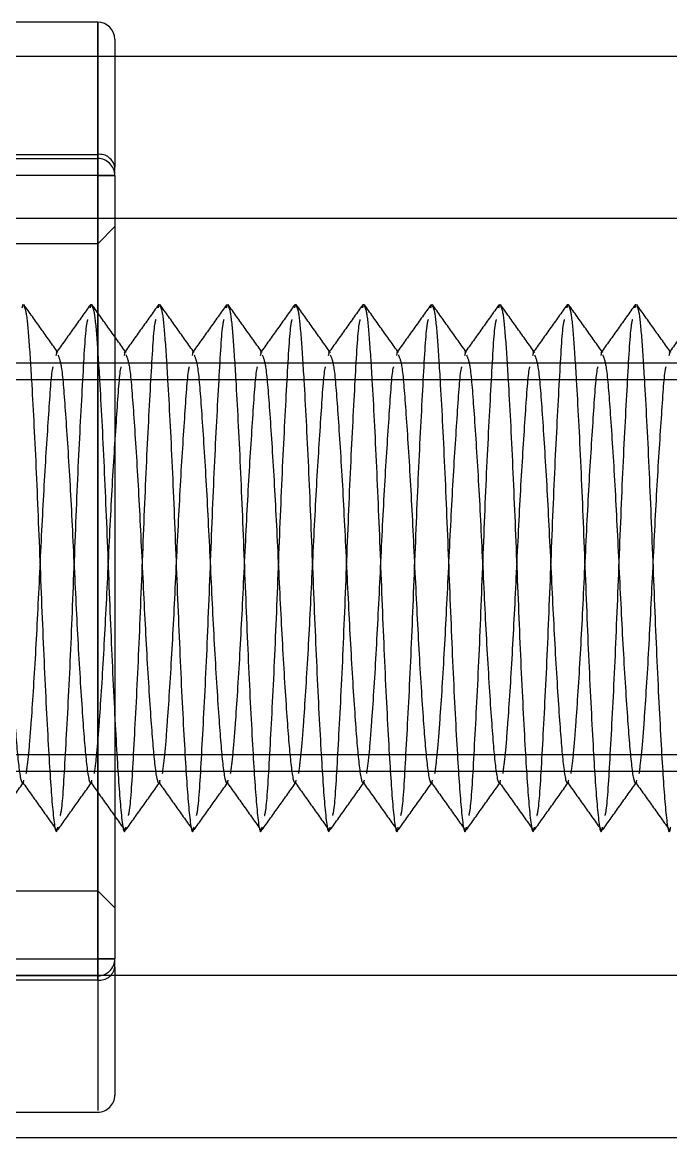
# Model space of a CAD drawing. Header units: metres. Extents: x 0 to 21025, y 0 to 14850.
# Drawn here: x 2142.85 to 2161.89, y 9342.5 to 9375.25 of the extents above; entities that cross this region are included whole.
import ezdxf

# ---------------------------------------------------------------- set-up
doc = ezdxf.new("R2010")
doc.units = ezdxf.units.M
doc.header["$LTSCALE"] = 25
doc.linetypes.add('HIDDEN2', pattern=[4.7625, 3.175, -1.5875])
doc.layers.add('SL4', color=4, linetype='Continuous')
doc.layers.add('ST1', color=7, linetype='HIDDEN2')

msp = doc.modelspace()

# ---------------------------------------------------------------- linework, layer by layer
at = {"layer": 'SL4'}
for p, q in [((2145.064, 9375.249), (2136.064, 9375.249)), ((2145.064, 9374.249), (2145.064, 9375.249)), ((2145.564, 9374.749), (2145.564, 9374.249)), ((2248.821, 9374.249), (1961.996, 9374.249)), ((2248.996, 9369.491), (1957.238, 9369.491)), ((2215.199, 9347.261), (1988.496, 9347.261)), ((2248.996, 9342.499), (1957.238, 9342.499))]:
    msp.add_line(p, q, dxfattribs=at)
msp.add_arc((2145.064, 9374.749), 0.5, 0, 90, dxfattribs=at)
at = {"layer": 'ST1'}
for p, q in [((2145.064, 9375.249), (2145.064, 9371.37)), ((2145.064, 9371.37), (2145.064, 9374.249)), ((2145.564, 9374.249), (2145.564, 9370.991)), ((2112.714, 9371.249), (2145.064, 9371.249)), ((2136.064, 9371.37), (2145.064, 9371.37)), ((2145.064, 9371.37), (2145.064, 9371.249)), ((2145.064, 9371.249), (2145.064, 9371.37)), ((2145.064, 9371.249), (2145.064, 9370.749)), ((2145.064, 9370.749), (2145.064, 9371.249)), ((2145.564, 9370.749), (2145.564, 9370.991)), ((2145.064, 9370.749), (2112.714, 9370.749)), ((2145.064, 9347.749), (2145.064, 9370.749)), ((2145.564, 9370.749), (2145.064, 9370.749)), ((2145.064, 9370.749), (2145.564, 9370.749)), ((2145.064, 9370.749), (2145.064, 9368.749)), ((2145.564, 9370.749), (2145.564, 9347.749)), ((2251.996, 9369.491), (1957.238, 9369.491)), ((2145.564, 9369.249), (2145.064, 9368.749)), ((2145.064, 9368.749), (2135.564, 9368.749)), ((2145.064, 9368.749), (2145.064, 9349.749)), ((2142.847, 9366.869), (2142.87, 9366.976)), ((2144.847, 9366.869), (2144.87, 9366.976)), ((2146.847, 9366.869), (2146.87, 9366.976)), ((2148.847, 9366.869), (2148.87, 9366.976)), ((2150.847, 9366.869), (2150.87, 9366.976)), ((2152.847, 9366.869), (2152.87, 9366.976)), ((2154.847, 9366.869), (2154.87, 9366.976)), ((2156.847, 9366.869), (2156.87, 9366.976)), ((2158.847, 9366.869), (2158.87, 9366.976)), ((2160.847, 9366.869), (2160.87, 9366.976)), ((2143.844, 9365.468), (2143.87, 9365.57)), ((2145.844, 9365.468), (2145.87, 9365.57)), ((2147.844, 9365.468), (2147.87, 9365.57)), ((2149.844, 9365.468), (2149.87, 9365.57)), ((2151.844, 9365.468), (2151.87, 9365.57)), ((2153.844, 9365.468), (2153.87, 9365.57)), ((2155.844, 9365.468), (2155.87, 9365.57)), ((2157.844, 9365.468), (2157.87, 9365.57)), ((2159.844, 9365.468), (2159.87, 9365.57)), ((2161.844, 9365.468), (2161.87, 9365.57)), ((1992.496, 9365.249), (2211.496, 9365.249)), ((2211.496, 9364.749), (1992.496, 9364.749)), ((1992.496, 9353.749), (2211.496, 9353.749)), ((2211.496, 9353.249), (1992.496, 9353.249)), ((2135.564, 9349.749), (2145.064, 9349.749)), ((2145.064, 9349.749), (2145.564, 9349.249)), ((2145.064, 9349.749), (2145.064, 9347.749)), ((2112.714, 9347.749), (2145.064, 9347.749)), ((2145.064, 9347.749), (2145.064, 9347.249)), ((2145.564, 9347.749), (2145.064, 9347.749)), ((2145.064, 9347.749), (2145.564, 9347.749)), ((2145.064, 9347.249), (2145.064, 9347.749)), ((2145.564, 9347.506), (2145.564, 9347.749)), ((2145.564, 9347.506), (2145.564, 9343.749)), ((2251.996, 9347.261), (1951.996, 9347.261)), ((2145.064, 9347.249), (2112.714, 9347.249)), ((2145.064, 9347.127), (2145.064, 9347.249)), ((2145.064, 9347.249), (2145.064, 9347.127)), ((2145.064, 9347.127), (2136.064, 9347.127)), ((2145.064, 9347.127), (2145.064, 9343.299)), ((2136.064, 9343.249), (2145.064, 9343.249))]:
    msp.add_line(p, q, dxfattribs=at)
for centre, radius, start, end in [((2145.117, 9370.921), 0.452, 8.9432, 96.7634), ((2145.064, 9370.749), 0.5, 0, 90), ((2145.064, 9347.749), 0.5, 270, 0), ((2145.117, 9347.576), 0.452, 263.2366, 351.0568), ((2145.064, 9343.749), 0.5, 270, 0)]:
    msp.add_arc(centre, radius, start, end, dxfattribs=at)
for points, knots in [([(2143.895, 9365.553), (2143.728, 9365.787), (2143.393, 9366.256), (2143.059, 9366.726), (2142.891, 9366.96)], [0, 0, 0, 0, 0.499958, 1, 1, 1, 1]), ([(2142.891, 9366.917), (2142.911, 9366.883), (2142.96, 9366.794), (2143.033, 9366.066), (2143.127, 9364.612), (2143.25, 9362.285), (2143.37, 9359.248), (2143.491, 9356.215), (2143.627, 9353.627), (2143.739, 9351.994), (2143.834, 9351.321), (2143.883, 9351.578), (2143.89, 9351.612)], [0, 0, 0, 0, 0.055573, 0.142553, 0.229074, 0.356478, 0.480628, 0.604778, 0.732181, 0.854555, 0.980855, 1, 1, 1, 1]), ([(2144.847, 9366.957), (2144.68, 9366.722), (2144.345, 9366.252), (2144.01, 9365.783), (2143.842, 9365.548)], [0, 0, 0, 0, 0.5000892, 1, 1, 1, 1]), ([(2145.895, 9365.553), (2145.728, 9365.787), (2145.393, 9366.256), (2145.059, 9366.726), (2144.891, 9366.96)], [0, 0, 0, 0, 0.4999583, 1, 1, 1, 1]), ([(2144.891, 9366.917), (2144.911, 9366.883), (2144.96, 9366.794), (2145.033, 9366.066), (2145.127, 9364.612), (2145.25, 9362.285), (2145.37, 9359.248), (2145.491, 9356.215), (2145.627, 9353.627), (2145.739, 9351.994), (2145.834, 9351.321), (2145.883, 9351.578), (2145.89, 9351.612)], [0, 0, 0, 0, 0.055573, 0.142553, 0.229074, 0.356478, 0.480628, 0.604778, 0.732181, 0.854555, 0.980855, 1, 1, 1, 1]), ([(2146.847, 9366.957), (2146.68, 9366.722), (2146.345, 9366.252), (2146.01, 9365.783), (2145.842, 9365.548)], [0, 0, 0, 0, 0.5000892, 1, 1, 1, 1]), ([(2147.895, 9365.553), (2147.728, 9365.787), (2147.393, 9366.256), (2147.059, 9366.726), (2146.891, 9366.96)], [0, 0, 0, 0, 0.499958, 1, 1, 1, 1]), ([(2146.891, 9366.917), (2146.911, 9366.883), (2146.96, 9366.794), (2147.033, 9366.066), (2147.127, 9364.612), (2147.25, 9362.285), (2147.37, 9359.248), (2147.491, 9356.215), (2147.627, 9353.627), (2147.739, 9351.994), (2147.834, 9351.321), (2147.883, 9351.578), (2147.89, 9351.612)], [0, 0, 0, 0, 0.055573, 0.142553, 0.229074, 0.356478, 0.480628, 0.604778, 0.732181, 0.854555, 0.980855, 1, 1, 1, 1]), ([(2148.847, 9366.957), (2148.68, 9366.722), (2148.345, 9366.252), (2148.01, 9365.783), (2147.842, 9365.548)], [0, 0, 0, 0, 0.500089, 1, 1, 1, 1]), ([(2149.895, 9365.553), (2149.728, 9365.787), (2149.393, 9366.256), (2149.059, 9366.726), (2148.891, 9366.96)], [0, 0, 0, 0, 0.499958, 1, 1, 1, 1]), ([(2148.891, 9366.917), (2148.911, 9366.883), (2148.96, 9366.794), (2149.033, 9366.066), (2149.127, 9364.612), (2149.25, 9362.285), (2149.37, 9359.248), (2149.491, 9356.215), (2149.627, 9353.627), (2149.739, 9351.994), (2149.834, 9351.321), (2149.883, 9351.578), (2149.89, 9351.612)], [0, 0, 0, 0, 0.0555734, 0.1425526, 0.2290743, 0.3564777, 0.4806278, 0.604778, 0.7321813, 0.8545546, 0.980855, 1, 1, 1, 1]), ([(2150.847, 9366.957), (2150.68, 9366.722), (2150.345, 9366.252), (2150.01, 9365.783), (2149.842, 9365.548)], [0, 0, 0, 0, 0.500089, 1, 1, 1, 1]), ([(2151.895, 9365.553), (2151.728, 9365.787), (2151.393, 9366.256), (2151.059, 9366.726), (2150.891, 9366.96)], [0, 0, 0, 0, 0.499958, 1, 1, 1, 1]), ([(2150.891, 9366.917), (2150.911, 9366.883), (2150.96, 9366.794), (2151.033, 9366.066), (2151.127, 9364.612), (2151.25, 9362.285), (2151.37, 9359.248), (2151.491, 9356.215), (2151.627, 9353.627), (2151.739, 9351.994), (2151.834, 9351.321), (2151.883, 9351.578), (2151.89, 9351.612)], [0, 0, 0, 0, 0.055573, 0.142553, 0.229074, 0.356478, 0.480628, 0.604778, 0.732181, 0.854555, 0.980855, 1, 1, 1, 1]), ([(2152.847, 9366.957), (2152.68, 9366.722), (2152.345, 9366.252), (2152.01, 9365.783), (2151.842, 9365.548)], [0, 0, 0, 0, 0.500089, 1, 1, 1, 1]), ([(2153.895, 9365.553), (2153.728, 9365.787), (2153.393, 9366.256), (2153.059, 9366.726), (2152.891, 9366.96)], [0, 0, 0, 0, 0.499958, 1, 1, 1, 1]), ([(2152.891, 9366.917), (2152.911, 9366.883), (2152.96, 9366.794), (2153.033, 9366.066), (2153.127, 9364.612), (2153.25, 9362.285), (2153.37, 9359.248), (2153.491, 9356.215), (2153.627, 9353.627), (2153.739, 9351.994), (2153.834, 9351.321), (2153.883, 9351.578), (2153.89, 9351.612)], [0, 0, 0, 0, 0.0555734, 0.1425526, 0.2290743, 0.3564777, 0.4806278, 0.604778, 0.7321813, 0.8545546, 0.980855, 1, 1, 1, 1]), ([(2154.847, 9366.957), (2154.68, 9366.722), (2154.345, 9366.252), (2154.01, 9365.783), (2153.842, 9365.548)], [0, 0, 0, 0, 0.5000892, 1, 1, 1, 1]), ([(2155.895, 9365.553), (2155.728, 9365.787), (2155.393, 9366.256), (2155.059, 9366.726), (2154.891, 9366.96)], [0, 0, 0, 0, 0.4999583, 1, 1, 1, 1]), ([(2154.891, 9366.917), (2154.911, 9366.883), (2154.96, 9366.794), (2155.033, 9366.066), (2155.127, 9364.612), (2155.25, 9362.285), (2155.37, 9359.248), (2155.491, 9356.215), (2155.627, 9353.627), (2155.739, 9351.994), (2155.834, 9351.321), (2155.883, 9351.578), (2155.89, 9351.612)], [0, 0, 0, 0, 0.055573, 0.142553, 0.229074, 0.356478, 0.480628, 0.604778, 0.732181, 0.854555, 0.980855, 1, 1, 1, 1]), ([(2156.847, 9366.957), (2156.68, 9366.722), (2156.345, 9366.252), (2156.01, 9365.783), (2155.842, 9365.548)], [0, 0, 0, 0, 0.5000892, 1, 1, 1, 1]), ([(2157.895, 9365.553), (2157.728, 9365.787), (2157.393, 9366.256), (2157.059, 9366.726), (2156.891, 9366.96)], [0, 0, 0, 0, 0.4999583, 1, 1, 1, 1]), ([(2156.891, 9366.917), (2156.911, 9366.883), (2156.96, 9366.794), (2157.033, 9366.066), (2157.127, 9364.612), (2157.25, 9362.285), (2157.37, 9359.248), (2157.491, 9356.215), (2157.627, 9353.627), (2157.739, 9351.994), (2157.834, 9351.321), (2157.883, 9351.578), (2157.89, 9351.612)], [0, 0, 0, 0, 0.055573, 0.142553, 0.229074, 0.356478, 0.480628, 0.604778, 0.732181, 0.854555, 0.980855, 1, 1, 1, 1]), ([(2158.847, 9366.957), (2158.68, 9366.722), (2158.345, 9366.252), (2158.01, 9365.783), (2157.842, 9365.548)], [0, 0, 0, 0, 0.500089, 1, 1, 1, 1]), ([(2159.895, 9365.553), (2159.728, 9365.787), (2159.393, 9366.256), (2159.059, 9366.726), (2158.891, 9366.96)], [0, 0, 0, 0, 0.4999583, 1, 1, 1, 1]), ([(2158.891, 9366.917), (2158.911, 9366.883), (2158.96, 9366.794), (2159.033, 9366.066), (2159.127, 9364.612), (2159.25, 9362.285), (2159.37, 9359.248), (2159.491, 9356.215), (2159.627, 9353.627), (2159.739, 9351.994), (2159.834, 9351.321), (2159.883, 9351.578), (2159.89, 9351.612)], [0, 0, 0, 0, 0.055573, 0.142553, 0.229074, 0.356478, 0.480628, 0.604778, 0.732181, 0.854555, 0.980855, 1, 1, 1, 1]), ([(2160.847, 9366.957), (2160.68, 9366.722), (2160.345, 9366.252), (2160.01, 9365.783), (2159.842, 9365.548)], [0, 0, 0, 0, 0.500089, 1, 1, 1, 1]), ([(2161.895, 9365.553), (2161.728, 9365.787), (2161.393, 9366.256), (2161.059, 9366.726), (2160.891, 9366.96)], [0, 0, 0, 0, 0.499958, 1, 1, 1, 1]), ([(2160.891, 9366.917), (2160.911, 9366.883), (2160.96, 9366.794), (2161.033, 9366.066), (2161.127, 9364.612), (2161.25, 9362.285), (2161.37, 9359.248), (2161.491, 9356.215), (2161.627, 9353.627), (2161.739, 9351.994), (2161.834, 9351.321), (2161.883, 9351.578), (2161.89, 9351.612)], [0, 0, 0, 0, 0.055573, 0.142553, 0.229074, 0.356478, 0.480628, 0.604778, 0.732181, 0.854555, 0.980855, 1, 1, 1, 1]), ([(2162.847, 9366.957), (2162.68, 9366.722), (2162.345, 9366.252), (2162.01, 9365.783), (2161.842, 9365.548)], [0, 0, 0, 0, 0.5000892, 1, 1, 1, 1]), ([(2143.963, 9351.954), (2143.975, 9352), (2144.029, 9352.202), (2144.113, 9353.702), (2144.25, 9356.197), (2144.37, 9359.248), (2144.491, 9362.301), (2144.628, 9364.793), (2144.71, 9366.283), (2144.763, 9366.485), (2144.774, 9366.527)], [0, 0, 0, 0, 0.043096, 0.193298, 0.349673, 0.502056, 0.654439, 0.810815, 0.961016, 1, 1, 1, 1]), ([(2145.963, 9351.954), (2145.975, 9352), (2146.029, 9352.202), (2146.113, 9353.702), (2146.25, 9356.197), (2146.37, 9359.248), (2146.491, 9362.301), (2146.628, 9364.793), (2146.71, 9366.283), (2146.763, 9366.485), (2146.774, 9366.527)], [0, 0, 0, 0, 0.043096, 0.193298, 0.349673, 0.502056, 0.654439, 0.810815, 0.961016, 1, 1, 1, 1]), ([(2147.963, 9351.954), (2147.975, 9352), (2148.029, 9352.202), (2148.113, 9353.702), (2148.25, 9356.197), (2148.37, 9359.248), (2148.491, 9362.301), (2148.628, 9364.793), (2148.71, 9366.283), (2148.763, 9366.485), (2148.774, 9366.527)], [0, 0, 0, 0, 0.0430959, 0.1932977, 0.3496734, 0.5020562, 0.6544389, 0.8108146, 0.9610164, 1, 1, 1, 1]), ([(2149.963, 9351.954), (2149.975, 9352), (2150.029, 9352.202), (2150.113, 9353.702), (2150.25, 9356.197), (2150.37, 9359.248), (2150.491, 9362.301), (2150.628, 9364.793), (2150.71, 9366.283), (2150.763, 9366.485), (2150.774, 9366.527)], [0, 0, 0, 0, 0.043096, 0.193298, 0.349673, 0.502056, 0.654439, 0.810815, 0.961016, 1, 1, 1, 1]), ([(2151.963, 9351.954), (2151.975, 9352), (2152.029, 9352.202), (2152.113, 9353.702), (2152.25, 9356.197), (2152.37, 9359.248), (2152.491, 9362.301), (2152.628, 9364.793), (2152.71, 9366.283), (2152.763, 9366.485), (2152.774, 9366.527)], [0, 0, 0, 0, 0.043096, 0.193298, 0.349673, 0.502056, 0.654439, 0.810815, 0.961016, 1, 1, 1, 1]), ([(2153.963, 9351.954), (2153.975, 9352), (2154.029, 9352.202), (2154.113, 9353.702), (2154.25, 9356.197), (2154.37, 9359.248), (2154.491, 9362.301), (2154.628, 9364.793), (2154.71, 9366.283), (2154.763, 9366.485), (2154.774, 9366.527)], [0, 0, 0, 0, 0.043096, 0.193298, 0.349673, 0.502056, 0.654439, 0.810815, 0.961016, 1, 1, 1, 1]), ([(2155.963, 9351.954), (2155.975, 9352), (2156.029, 9352.202), (2156.113, 9353.702), (2156.25, 9356.197), (2156.37, 9359.248), (2156.491, 9362.301), (2156.628, 9364.793), (2156.71, 9366.283), (2156.763, 9366.485), (2156.774, 9366.527)], [0, 0, 0, 0, 0.043096, 0.193298, 0.349673, 0.502056, 0.654439, 0.810815, 0.961016, 1, 1, 1, 1]), ([(2157.963, 9351.954), (2157.975, 9352), (2158.029, 9352.202), (2158.113, 9353.702), (2158.25, 9356.197), (2158.37, 9359.248), (2158.491, 9362.301), (2158.628, 9364.793), (2158.71, 9366.283), (2158.763, 9366.485), (2158.774, 9366.527)], [0, 0, 0, 0, 0.043096, 0.193298, 0.349673, 0.502056, 0.654439, 0.810815, 0.961016, 1, 1, 1, 1]), ([(2159.963, 9351.954), (2159.975, 9352), (2160.029, 9352.202), (2160.113, 9353.702), (2160.25, 9356.197), (2160.37, 9359.248), (2160.491, 9362.301), (2160.628, 9364.793), (2160.71, 9366.283), (2160.763, 9366.485), (2160.774, 9366.527)], [0, 0, 0, 0, 0.043096, 0.193298, 0.349673, 0.502056, 0.654439, 0.810815, 0.961016, 1, 1, 1, 1]), ([(2141.893, 9365.481), (2141.929, 9365.397), (2142.008, 9365.213), (2142.113, 9363.814), (2142.25, 9361.739), (2142.37, 9359.247), (2142.491, 9356.766), (2142.627, 9354.655), (2142.739, 9353.295), (2142.835, 9352.804), (2142.886, 9352.967), (2142.894, 9352.993)], [0, 0, 0, 0, 0.1034259, 0.2257113, 0.3530321, 0.4770962, 0.6011602, 0.728481, 0.8507664, 0.976983, 1, 1, 1, 1]), ([(2143.893, 9365.481), (2143.929, 9365.397), (2144.008, 9365.213), (2144.113, 9363.814), (2144.25, 9361.739), (2144.37, 9359.247), (2144.491, 9356.766), (2144.627, 9354.655), (2144.739, 9353.295), (2144.835, 9352.804), (2144.886, 9352.967), (2144.894, 9352.993)], [0, 0, 0, 0, 0.103426, 0.225711, 0.353032, 0.477096, 0.60116, 0.728481, 0.850766, 0.976983, 1, 1, 1, 1]), ([(2145.893, 9365.481), (2145.929, 9365.397), (2146.008, 9365.213), (2146.113, 9363.814), (2146.25, 9361.739), (2146.37, 9359.247), (2146.491, 9356.766), (2146.627, 9354.655), (2146.739, 9353.295), (2146.835, 9352.804), (2146.886, 9352.967), (2146.894, 9352.993)], [0, 0, 0, 0, 0.103426, 0.225711, 0.353032, 0.477096, 0.60116, 0.728481, 0.850766, 0.976983, 1, 1, 1, 1]), ([(2147.893, 9365.481), (2147.929, 9365.397), (2148.008, 9365.213), (2148.113, 9363.814), (2148.25, 9361.739), (2148.37, 9359.247), (2148.491, 9356.766), (2148.627, 9354.655), (2148.739, 9353.295), (2148.835, 9352.804), (2148.886, 9352.967), (2148.894, 9352.993)], [0, 0, 0, 0, 0.103426, 0.225711, 0.353032, 0.477096, 0.60116, 0.728481, 0.850766, 0.976983, 1, 1, 1, 1]), ([(2149.893, 9365.481), (2149.929, 9365.397), (2150.008, 9365.213), (2150.113, 9363.814), (2150.25, 9361.739), (2150.37, 9359.247), (2150.491, 9356.766), (2150.627, 9354.655), (2150.739, 9353.295), (2150.835, 9352.804), (2150.886, 9352.967), (2150.894, 9352.993)], [0, 0, 0, 0, 0.103426, 0.225711, 0.353032, 0.477096, 0.60116, 0.728481, 0.850766, 0.976983, 1, 1, 1, 1]), ([(2151.893, 9365.481), (2151.929, 9365.397), (2152.008, 9365.213), (2152.113, 9363.814), (2152.25, 9361.739), (2152.37, 9359.247), (2152.491, 9356.766), (2152.627, 9354.655), (2152.739, 9353.295), (2152.835, 9352.804), (2152.886, 9352.967), (2152.894, 9352.993)], [0, 0, 0, 0, 0.103426, 0.225711, 0.353032, 0.477096, 0.60116, 0.728481, 0.850766, 0.976983, 1, 1, 1, 1]), ([(2153.893, 9365.481), (2153.929, 9365.397), (2154.008, 9365.213), (2154.113, 9363.814), (2154.25, 9361.739), (2154.37, 9359.247), (2154.491, 9356.766), (2154.627, 9354.655), (2154.739, 9353.295), (2154.835, 9352.804), (2154.886, 9352.967), (2154.894, 9352.993)], [0, 0, 0, 0, 0.1034259, 0.2257113, 0.3530321, 0.4770962, 0.6011602, 0.728481, 0.8507664, 0.976983, 1, 1, 1, 1]), ([(2155.893, 9365.481), (2155.929, 9365.397), (2156.008, 9365.213), (2156.113, 9363.814), (2156.25, 9361.739), (2156.37, 9359.247), (2156.491, 9356.766), (2156.627, 9354.655), (2156.739, 9353.295), (2156.835, 9352.804), (2156.886, 9352.967), (2156.894, 9352.993)], [0, 0, 0, 0, 0.103426, 0.225711, 0.353032, 0.477096, 0.60116, 0.728481, 0.850766, 0.976983, 1, 1, 1, 1]), ([(2157.893, 9365.481), (2157.929, 9365.397), (2158.008, 9365.213), (2158.113, 9363.814), (2158.25, 9361.739), (2158.37, 9359.247), (2158.491, 9356.766), (2158.627, 9354.655), (2158.739, 9353.295), (2158.835, 9352.804), (2158.886, 9352.967), (2158.894, 9352.993)], [0, 0, 0, 0, 0.103426, 0.225711, 0.353032, 0.477096, 0.60116, 0.728481, 0.850766, 0.976983, 1, 1, 1, 1]), ([(2159.893, 9365.481), (2159.929, 9365.397), (2160.008, 9365.213), (2160.113, 9363.814), (2160.25, 9361.739), (2160.37, 9359.247), (2160.491, 9356.766), (2160.627, 9354.655), (2160.739, 9353.295), (2160.835, 9352.804), (2160.886, 9352.967), (2160.894, 9352.993)], [0, 0, 0, 0, 0.1034259, 0.2257113, 0.3530321, 0.4770962, 0.6011602, 0.728481, 0.8507664, 0.976983, 1, 1, 1, 1]), ([(2142.965, 9353.189), (2142.99, 9353.371), (2143.04, 9353.738), (2143.13, 9354.915), (2143.25, 9356.763), (2143.37, 9359.245), (2143.491, 9361.75), (2143.628, 9363.77), (2143.704, 9364.953), (2143.75, 9365.114), (2143.755, 9365.13)], [0, 0, 0, 0, 0.098651, 0.197725, 0.357803, 0.513786, 0.669769, 0.829847, 0.983594, 1, 1, 1, 1]), ([(2144.965, 9353.189), (2144.99, 9353.371), (2145.04, 9353.738), (2145.13, 9354.915), (2145.25, 9356.763), (2145.37, 9359.245), (2145.491, 9361.75), (2145.628, 9363.77), (2145.704, 9364.953), (2145.75, 9365.114), (2145.755, 9365.13)], [0, 0, 0, 0, 0.098651, 0.197725, 0.357803, 0.513786, 0.669769, 0.829847, 0.983594, 1, 1, 1, 1]), ([(2146.965, 9353.189), (2146.99, 9353.371), (2147.04, 9353.738), (2147.13, 9354.915), (2147.25, 9356.763), (2147.37, 9359.245), (2147.491, 9361.75), (2147.628, 9363.77), (2147.704, 9364.953), (2147.75, 9365.114), (2147.755, 9365.13)], [0, 0, 0, 0, 0.098651, 0.197725, 0.357803, 0.513786, 0.669769, 0.829847, 0.983594, 1, 1, 1, 1]), ([(2148.965, 9353.189), (2148.99, 9353.371), (2149.04, 9353.738), (2149.13, 9354.915), (2149.25, 9356.763), (2149.37, 9359.245), (2149.491, 9361.75), (2149.628, 9363.77), (2149.704, 9364.953), (2149.75, 9365.114), (2149.755, 9365.13)], [0, 0, 0, 0, 0.098651, 0.197725, 0.357803, 0.513786, 0.669769, 0.829847, 0.983594, 1, 1, 1, 1]), ([(2150.965, 9353.189), (2150.99, 9353.371), (2151.04, 9353.738), (2151.13, 9354.915), (2151.25, 9356.763), (2151.37, 9359.245), (2151.491, 9361.75), (2151.628, 9363.77), (2151.704, 9364.953), (2151.75, 9365.114), (2151.755, 9365.13)], [0, 0, 0, 0, 0.098651, 0.197725, 0.357803, 0.513786, 0.669769, 0.829847, 0.983594, 1, 1, 1, 1]), ([(2152.965, 9353.189), (2152.99, 9353.371), (2153.04, 9353.738), (2153.13, 9354.915), (2153.25, 9356.763), (2153.37, 9359.245), (2153.491, 9361.75), (2153.628, 9363.77), (2153.704, 9364.953), (2153.75, 9365.114), (2153.755, 9365.13)], [0, 0, 0, 0, 0.098651, 0.197725, 0.357803, 0.513786, 0.669769, 0.829847, 0.983594, 1, 1, 1, 1]), ([(2154.965, 9353.189), (2154.99, 9353.371), (2155.04, 9353.738), (2155.13, 9354.915), (2155.25, 9356.763), (2155.37, 9359.245), (2155.491, 9361.75), (2155.628, 9363.77), (2155.704, 9364.953), (2155.75, 9365.114), (2155.755, 9365.13)], [0, 0, 0, 0, 0.098651, 0.197725, 0.357803, 0.513786, 0.669769, 0.829847, 0.983594, 1, 1, 1, 1]), ([(2156.965, 9353.189), (2156.99, 9353.371), (2157.04, 9353.738), (2157.13, 9354.915), (2157.25, 9356.763), (2157.37, 9359.245), (2157.491, 9361.75), (2157.628, 9363.77), (2157.704, 9364.953), (2157.75, 9365.114), (2157.755, 9365.13)], [0, 0, 0, 0, 0.098651, 0.197725, 0.357803, 0.513786, 0.669769, 0.829847, 0.983594, 1, 1, 1, 1]), ([(2158.965, 9353.189), (2158.99, 9353.371), (2159.04, 9353.738), (2159.13, 9354.915), (2159.25, 9356.763), (2159.37, 9359.245), (2159.491, 9361.75), (2159.628, 9363.77), (2159.704, 9364.953), (2159.75, 9365.114), (2159.755, 9365.13)], [0, 0, 0, 0, 0.098651, 0.197725, 0.357803, 0.513786, 0.669769, 0.829847, 0.983594, 1, 1, 1, 1]), ([(2160.965, 9353.189), (2160.99, 9353.371), (2161.04, 9353.738), (2161.13, 9354.915), (2161.25, 9356.763), (2161.37, 9359.245), (2161.491, 9361.75), (2161.628, 9363.77), (2161.704, 9364.953), (2161.75, 9365.114), (2161.755, 9365.13)], [0, 0, 0, 0, 0.098651, 0.197725, 0.357803, 0.513786, 0.669769, 0.829847, 0.983594, 1, 1, 1, 1]), ([(2141.89, 9351.535), (2142.057, 9351.77), (2142.392, 9352.24), (2142.727, 9352.71), (2142.895, 9352.944)], [0, 0, 0, 0, 0.500092, 1, 1, 1, 1]), ([(2142.855, 9352.934), (2143.022, 9352.699), (2143.357, 9352.23), (2143.691, 9351.761), (2143.858, 9351.526)], [0, 0, 0, 0, 0.4999673, 1, 1, 1, 1]), ([(2143.89, 9351.535), (2144.057, 9351.77), (2144.392, 9352.24), (2144.727, 9352.71), (2144.895, 9352.944)], [0, 0, 0, 0, 0.500092, 1, 1, 1, 1]), ([(2144.855, 9352.934), (2145.022, 9352.699), (2145.357, 9352.23), (2145.691, 9351.761), (2145.858, 9351.526)], [0, 0, 0, 0, 0.4999673, 1, 1, 1, 1]), ([(2145.89, 9351.535), (2146.057, 9351.77), (2146.392, 9352.24), (2146.727, 9352.71), (2146.895, 9352.944)], [0, 0, 0, 0, 0.500092, 1, 1, 1, 1]), ([(2146.855, 9352.934), (2147.022, 9352.699), (2147.357, 9352.23), (2147.691, 9351.761), (2147.858, 9351.526)], [0, 0, 0, 0, 0.499967, 1, 1, 1, 1]), ([(2147.89, 9351.535), (2148.057, 9351.77), (2148.392, 9352.24), (2148.727, 9352.71), (2148.895, 9352.944)], [0, 0, 0, 0, 0.500092, 1, 1, 1, 1]), ([(2148.855, 9352.934), (2149.022, 9352.699), (2149.357, 9352.23), (2149.691, 9351.761), (2149.858, 9351.526)], [0, 0, 0, 0, 0.4999673, 1, 1, 1, 1]), ([(2149.89, 9351.535), (2150.057, 9351.77), (2150.392, 9352.24), (2150.727, 9352.71), (2150.895, 9352.944)], [0, 0, 0, 0, 0.500092, 1, 1, 1, 1]), ([(2150.855, 9352.934), (2151.022, 9352.699), (2151.357, 9352.23), (2151.691, 9351.761), (2151.858, 9351.526)], [0, 0, 0, 0, 0.499967, 1, 1, 1, 1]), ([(2151.89, 9351.535), (2152.057, 9351.77), (2152.392, 9352.24), (2152.727, 9352.71), (2152.895, 9352.944)], [0, 0, 0, 0, 0.500092, 1, 1, 1, 1]), ([(2152.855, 9352.934), (2153.022, 9352.699), (2153.357, 9352.23), (2153.691, 9351.761), (2153.858, 9351.526)], [0, 0, 0, 0, 0.4999673, 1, 1, 1, 1]), ([(2153.89, 9351.535), (2154.057, 9351.77), (2154.392, 9352.24), (2154.727, 9352.71), (2154.895, 9352.944)], [0, 0, 0, 0, 0.500092, 1, 1, 1, 1]), ([(2154.855, 9352.934), (2155.022, 9352.699), (2155.357, 9352.23), (2155.691, 9351.761), (2155.858, 9351.526)], [0, 0, 0, 0, 0.4999673, 1, 1, 1, 1]), ([(2155.89, 9351.535), (2156.057, 9351.77), (2156.392, 9352.24), (2156.727, 9352.71), (2156.895, 9352.944)], [0, 0, 0, 0, 0.500092, 1, 1, 1, 1]), ([(2156.855, 9352.934), (2157.022, 9352.699), (2157.357, 9352.23), (2157.691, 9351.761), (2157.858, 9351.526)], [0, 0, 0, 0, 0.499967, 1, 1, 1, 1]), ([(2157.89, 9351.535), (2158.057, 9351.77), (2158.392, 9352.24), (2158.727, 9352.71), (2158.895, 9352.944)], [0, 0, 0, 0, 0.500092, 1, 1, 1, 1]), ([(2158.855, 9352.934), (2159.022, 9352.699), (2159.357, 9352.23), (2159.691, 9351.761), (2159.858, 9351.526)], [0, 0, 0, 0, 0.499967, 1, 1, 1, 1]), ([(2159.89, 9351.535), (2160.057, 9351.77), (2160.392, 9352.24), (2160.727, 9352.71), (2160.895, 9352.944)], [0, 0, 0, 0, 0.500092, 1, 1, 1, 1]), ([(2160.855, 9352.934), (2161.022, 9352.699), (2161.357, 9352.23), (2161.691, 9351.761), (2161.858, 9351.526)], [0, 0, 0, 0, 0.499967, 1, 1, 1, 1])]:
    msp.add_open_spline(points, degree=3, knots=knots, dxfattribs=at)

doc.saveas('drawing.dxf')
